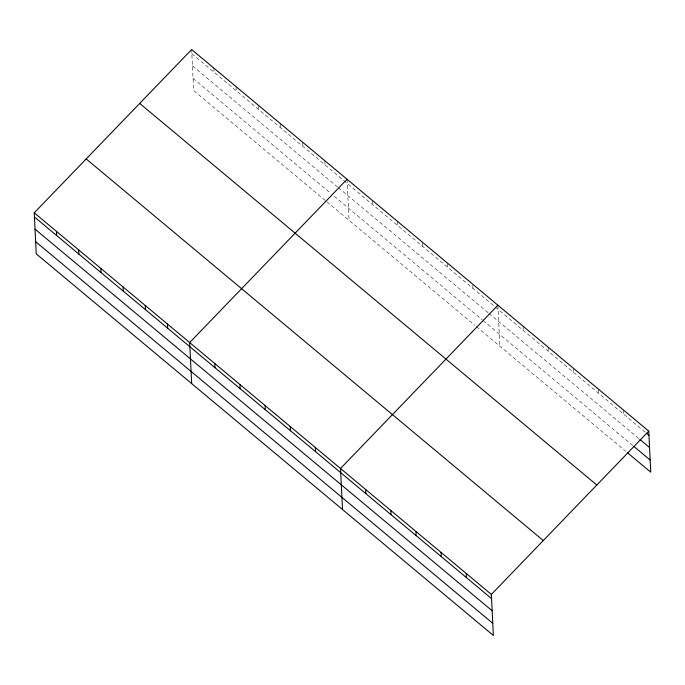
<?xml version="1.0" encoding="UTF-8"?>
<svg xmlns="http://www.w3.org/2000/svg" width="685" height="685" viewBox="0 0 685 685"><rect width="100%" height="100%" fill="white"/><g stroke="black" fill="none" stroke-linecap="round" stroke-linejoin="round"><path stroke-width="0.51" stroke-dasharray="3.42 2.57" d="M191.834 53.704L645.707 432.603M192.434 65.871L337.542 187.014M338.339 187.673L488.157 312.745M488.962 313.422L639.002 438.683M193.05 78.407L331.018 193.59M334.194 196.235L482.274 319.869M483.088 320.546L633.12 445.798M325.272 200.457L193.641 90.574L191.689 50.579M326.856 201.784L474.765 325.264M476.383 326.617L625.611 451.192M623.598 410.152L623.804 414.331M598.459 389.166L598.664 393.336M573.319 368.179L573.525 372.349M548.18 347.184L548.385 351.362M523.04 326.197L523.246 330.375M497.901 305.21L499.904 346.25M472.804 285.268L472.958 288.394M447.613 263.237L447.819 267.407M422.525 243.286L422.679 246.42M397.334 221.255L397.54 225.433M372.195 200.268L372.4 204.438M347.055 179.282L349.059 220.322M324.853 160.744L325.05 164.922M302.65 142.206L302.847 146.385M280.448 123.677L280.644 127.847M258.245 105.139L258.442 109.309M236.042 86.601L236.239 90.78M213.84 68.072L214.037 72.242"/><path stroke-width="1.03" d="M648.746 431.139L491.359 594.426L493.363 635.466L36.254 253.861L34.25 212.821L191.637 49.534L648.746 431.139L650.75 472.179L627.229 452.545M347.055 179.282L189.668 342.568L191.672 383.609M497.901 305.21L340.513 468.497L342.517 509.537M646.512 433.28L648.943 435.317M639.807 439.359L649.543 447.476M633.933 446.474L650.159 460.012M139.697 103.418L596.806 485.023M86.19 158.937L543.299 540.542M34.25 212.821L491.359 594.426M34.456 216.991L491.565 598.604M35.046 229.158L492.155 610.763M35.663 241.694L492.772 623.299M466.22 573.439L466.425 577.618M441.08 552.452L441.277 556.622M415.932 531.466L416.137 535.636M390.792 510.471L390.998 514.649M365.653 489.484L365.858 493.662M315.374 447.51L315.579 451.68M290.234 426.524L290.431 430.694M265.086 405.529L265.292 409.707M239.947 384.542L240.152 388.72M214.807 363.555L215.013 367.725M167.465 324.031L167.671 328.209M145.263 305.493L145.468 309.671M123.06 286.964L123.266 291.134M100.858 268.426L101.063 272.596M78.655 249.888L78.861 254.067M56.453 231.359L56.658 235.529"/></g></svg>
